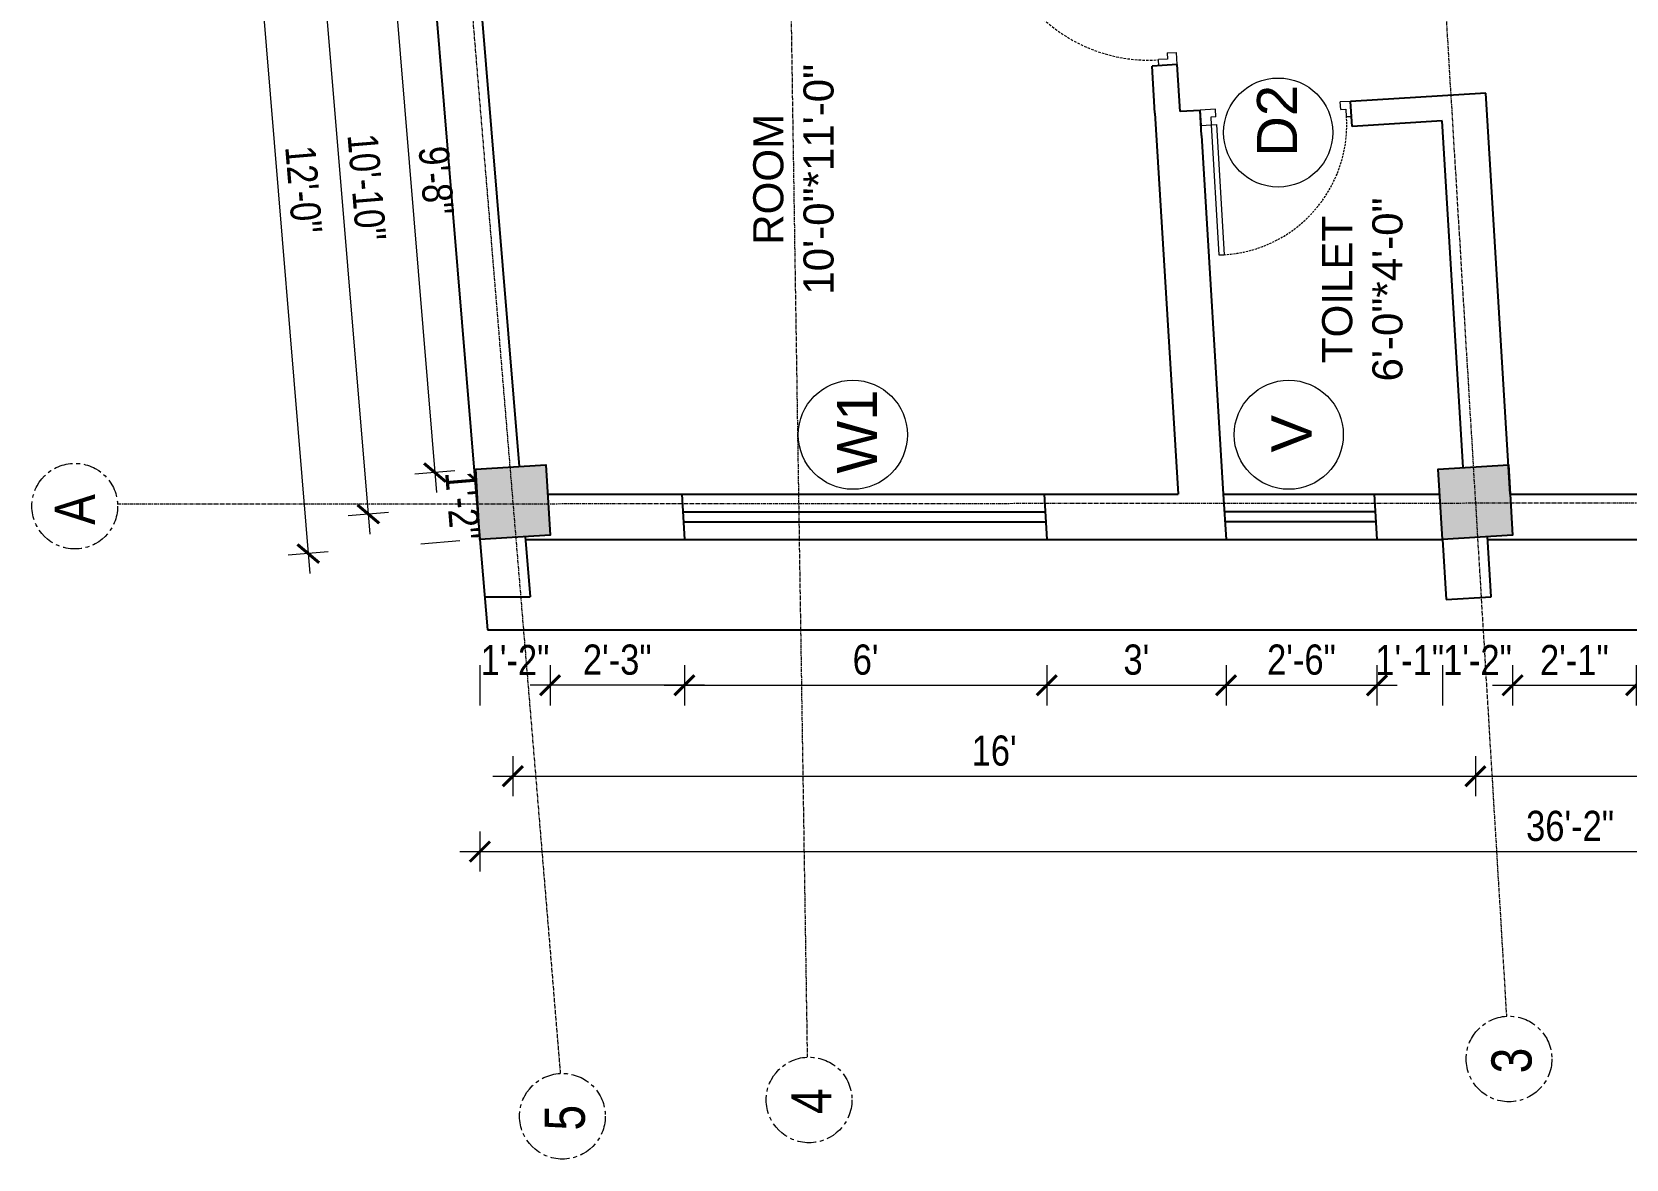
# Model space of a CAD drawing. Header units: inches. Extents: x -10117506 to -5032697, y -6529230 to -3254494.
# Drawn here: x -5033370.8 to -5033053.4, y -3257548.8 to -3257324.3 of the extents above; entities that cross this region are included whole.
import ezdxf

# ---------------------------------------------------------------- set-up
doc = ezdxf.new("R2010")
doc.units = ezdxf.units.IN
doc.header["$LTSCALE"] = 2
doc.header["$MEASUREMENT"] = 0
doc.header["$PDMODE"] = 34
doc.linetypes.add('CENTER', pattern=[2, 1.25, -0.25, 0.25, -0.25])
doc.linetypes.add('HIDDEN', pattern=[0.375, 0.25, -0.125])
doc.layers.get('0').update_dxf_attribs({"linetype": 'CONTINUOUS'})
doc.layers.get('DEFPOINTS').update_dxf_attribs({"color": 141, "linetype": 'CONTINUOUS'})
for name, color, linetype, lineweight in [('Annotate-Lite.w', 177, 'CONTINUOUS', 9), ('Annotations-Bold.w', 177, 'CONTINUOUS', 13), ('DIM 1-100', 4, 'CONTINUOUS', 13), ('Door-Window.w', 4, 'CONTINUOUS', 15), ('TEXT', 181, 'CONTINUOUS', 25)]:
    doc.layers.add(name, color=color, linetype=linetype, lineweight=lineweight)
doc.styles.add('ARAIL', font='ARIALN.TTF')
doc.styles.add('arial.', font='arial.ttf')
doc.styles.add('gaurav', font='arial.ttf')
doc.styles.get("Standard").update_dxf_attribs({"font": 'ARIALN.TTF'})
doc.dimstyles.new('1 by 96', dxfattribs={"dimtxt": 6, "dimasz": 4, "dimexe": 4, "dimexo": 4, "dimgap": 2, "dimtad": 1, "dimdec": 0, "dimzin": 0, "dimdsep": 46, "dimlunit": 4, "dimtxsty": 'Standard', "dimblk": 'ARCHTICK', "dimcen": 0, "dimdle": 4, "dimadec": 0, "dimazin": 0, "dimtfac": 1, "dimtdec": 0, "dimtix": 1, "dimtofl": 0, "dimtmove": 1, "dimatfit": 3, "dimldrblk": 'ARCHTICK', "dimfxl": 4, "dimfxlon": 1, "dimtolj": 1, "dimtzin": 0, "dimlwd": -1, "dimlwe": -1, "dimarcsym": 0})

# ---------------------------------------------------------------- blocks, each defined once
blk = doc.blocks.new('3-0')
at = {"ltscale": 3}
for p, q in [((11063.05, 10097.68), (11065.97, 10099.9)), ((11065.25, 10097.81), (11066.71, 10098.92)), ((11065.97, 10099.9), (11066.71, 10098.92)), ((11063.05, 10097.68), (11064.53, 10095.73)), ((11065.99, 10096.84), (11064.53, 10095.73)), ((11065.99, 10096.84), (11065.25, 10097.81)), ((11085.5, 10074.13), (11110.32, 10092.96)), ((11086.24, 10073.15), (11111.05, 10091.97)), ((11111.05, 10091.97), (11110.32, 10092.96)), ((11084.04, 10073.02), (11082.57, 10071.91)), ((11084.04, 10073.02), (11084.78, 10072.04)), ((11084.78, 10072.04), (11086.24, 10073.15)), ((11086.24, 10073.15), (11085.5, 10074.13)), ((11087.72, 10071.2), (11086.24, 10073.15)), ((11082.57, 10071.91), (11084.79, 10068.98)), ((11084.79, 10068.98), (11087.72, 10071.2))]:
    blk.add_line(p, q, dxfattribs=at)
at = {"layer": 'Door-Window.w', "color": 9, "linetype": 'HIDDEN', "lineweight": 18}
blk.add_arc((11085.5, 10074.13), 31.16, 37.1906, 127.1465, dxfattribs=at)
blk = doc.blocks.new('_ArchTick')
at = {"color": 0, "linetype": 'ByBlock', "const_width": 0.15}
blk.add_lwpolyline([(-0.5, -0.5), (0.5, 0.5)], dxfattribs=at)
blk = doc.blocks.new('*D1404')
at = {"layer": 'DEFPOINTS', "color": 0, "ltscale": 0.5, "transparency": 16777216}
for p in [(-5033285.78, -3257288.59), (-5033314.56, -3257290.98), (-5033275.02, -3257418)]:
    blk.add_point(p, dxfattribs=at)
at = {"layer": 'DIM 1-100', "color": 0, "ltscale": 0.5, "transparency": 16777216}
for p, q in [((-5033303.47, -3257424.38), (-5033314.89, -3257287)), ((-5033310.57, -3257290.65), (-5033318.54, -3257291.32)), ((-5033299.81, -3257420.06), (-5033307.79, -3257420.72))]:
    blk.add_line(p, q, dxfattribs=at)
at = {"layer": 'DIM 1-100', "color": 0, "ltscale": 0.5, "transparency": 16777216, "xscale": 4, "yscale": 4, "zscale": 4}
for p, rotation in [((-5033314.56, -3257290.98), 94.75152698465546), ((-5033303.8, -3257420.39), 274.7515269846554)]:
    blk.add_blockref('_ArchTick', p, dxfattribs=dict(at, rotation=rotation))
at = {"layer": 'DIM 1-100', "color": 0, "ltscale": 0.5, "transparency": 16777216, "insert": (-5033304.13, -3257355.27), "char_height": 6, "attachment_point": 5, "rotation": 274.7515}
blk.add_mtext('\\A1;10\'-10"', dxfattribs=at)
blk = doc.blocks.new('*D1406')
at = {"layer": 'DEFPOINTS', "color": 0, "ltscale": 0.5, "transparency": 16777216}
for p in [(-5033292.34, -3257296), (-5033290.55, -3257412.11), (-5033282.43, -3257411.44)]:
    blk.add_point(p, dxfattribs=at)
at = {"layer": 'DIM 1-100', "color": 0, "ltscale": 0.5, "transparency": 16777216}
for p, q in [((-5033300.48, -3257292.66), (-5033290.22, -3257416.1)), ((-5033296.33, -3257296.33), (-5033304.13, -3257296.98)), ((-5033286.57, -3257411.78), (-5033294.54, -3257412.44))]:
    blk.add_line(p, q, dxfattribs=at)
at = {"layer": 'DIM 1-100', "color": 0, "ltscale": 0.5, "transparency": 16777216, "xscale": 4, "yscale": 4, "zscale": 4}
for p, rotation in [((-5033300.15, -3257296.65), 94.7515270032343), ((-5033290.55, -3257412.11), 274.7515270032343)]:
    blk.add_blockref('_ArchTick', p, dxfattribs=dict(at, rotation=rotation))
at = {"layer": 'DIM 1-100', "color": 0, "ltscale": 0.5, "transparency": 16777216, "insert": (-5033290.3, -3257353.96), "char_height": 6, "attachment_point": 5, "rotation": 274.7515}
blk.add_mtext('\\A1;9\'-8"', dxfattribs=at)
blk = doc.blocks.new('*D1407')
at = {"layer": 'DEFPOINTS', "color": 0, "ltscale": 0.5, "transparency": 16777216}
for p in [(-5033282.43, -3257411.44), (-5033281.59, -3257425.41), (-5033289.39, -3257426.06)]:
    blk.add_point(p, dxfattribs=at)
at = {"layer": 'DIM 1-100', "color": 0, "ltscale": 0.5, "transparency": 16777216}
for p, q in [((-5033286.57, -3257411.78), (-5033294.54, -3257412.44)), ((-5033285.57, -3257425.74), (-5033293.38, -3257426.39))]:
    blk.add_line(p, q, dxfattribs=at)
at = {"layer": 'DIM 1-100', "color": 0, "ltscale": 0.5, "transparency": 16777216, "insert": (-5033284.98, -3257418.67), "char_height": 6, "attachment_point": 5, "rotation": 274.7515}
blk.add_mtext('\\A1;1\'-2"', dxfattribs=at)
blk = doc.blocks.new('*D1408')
at = {"layer": 'DEFPOINTS', "color": 0, "ltscale": 0.5, "transparency": 16777216}
for p in [(-5033293.57, -3257281.24), (-5033281.59, -3257425.41), (-5033315.76, -3257428.25)]:
    blk.add_point(p, dxfattribs=at)
at = {"layer": 'DIM 1-100', "color": 0, "ltscale": 0.5, "transparency": 16777216}
for p, q in [((-5033328.07, -3257280.09), (-5033315.42, -3257432.24)), ((-5033323.75, -3257283.75), (-5033331.73, -3257284.41)), ((-5033311.77, -3257427.92), (-5033319.74, -3257428.58))]:
    blk.add_line(p, q, dxfattribs=at)
at = {"layer": 'DIM 1-100', "color": 0, "ltscale": 0.5, "transparency": 16777216, "xscale": 4, "yscale": 4, "zscale": 4}
for p, rotation in [((-5033327.74, -3257284.08), 94.75152698489651), ((-5033315.76, -3257428.25), 274.7515269848965)]:
    blk.add_blockref('_ArchTick', p, dxfattribs=dict(at, rotation=rotation))
at = {"layer": 'DIM 1-100', "color": 0, "ltscale": 0.5, "transparency": 16777216, "insert": (-5033316.7, -3257355.74), "char_height": 6, "attachment_point": 5, "rotation": 274.7515}
blk.add_mtext('\\A1;12\'-0"', dxfattribs=at)
blk = doc.blocks.new('*D1436')
at = {"layer": 'DEFPOINTS', "color": 0, "ltscale": 0.5, "transparency": 16777216}
for p in [(-5033240.88, -3257425.41), (-5033168.75, -3257425.41), (-5033168.75, -3257454.47)]:
    blk.add_point(p, dxfattribs=at)
at = {"layer": 'DIM 1-100', "color": 0, "ltscale": 0.5, "transparency": 16777216}
for p, q in [((-5033240.88, -3257450.47), (-5033240.88, -3257458.47)), ((-5033168.75, -3257450.47), (-5033168.75, -3257458.47)), ((-5033244.88, -3257454.47), (-5033164.75, -3257454.47))]:
    blk.add_line(p, q, dxfattribs=at)
at = {"layer": 'DIM 1-100', "color": 0, "ltscale": 0.5, "transparency": 16777216, "xscale": 4, "yscale": 4, "zscale": 4, "rotation": 180}
blk.add_blockref('_ArchTick', (-5033240.88, -3257454.47), dxfattribs=at)
at = {"layer": 'DIM 1-100', "color": 0, "ltscale": 0.5, "transparency": 16777216, "xscale": 4, "yscale": 4, "zscale": 4}
blk.add_blockref('_ArchTick', (-5033168.75, -3257454.47), dxfattribs=at)
at = {"layer": 'DIM 1-100', "color": 0, "ltscale": 0.5, "transparency": 16777216, "insert": (-5033204.81, -3257449.4), "char_height": 6, "attachment_point": 5}
blk.add_mtext("\\A1;6'", dxfattribs=at)
blk = doc.blocks.new('*D1437')
at = {"layer": 'DEFPOINTS', "color": 0, "ltscale": 0.5, "transparency": 16777216}
for p in [(-5033168.75, -3257425.41), (-5033133.05, -3257425.41), (-5033133.05, -3257454.47)]:
    blk.add_point(p, dxfattribs=at)
at = {"layer": 'DIM 1-100', "color": 0, "ltscale": 0.5, "transparency": 16777216}
for p, q in [((-5033168.75, -3257450.47), (-5033168.75, -3257458.47)), ((-5033133.05, -3257450.47), (-5033133.05, -3257458.47)), ((-5033172.75, -3257454.47), (-5033129.05, -3257454.47))]:
    blk.add_line(p, q, dxfattribs=at)
at = {"layer": 'DIM 1-100', "color": 0, "ltscale": 0.5, "transparency": 16777216, "xscale": 4, "yscale": 4, "zscale": 4, "rotation": 180}
blk.add_blockref('_ArchTick', (-5033168.75, -3257454.47), dxfattribs=at)
at = {"layer": 'DIM 1-100', "color": 0, "ltscale": 0.5, "transparency": 16777216, "xscale": 4, "yscale": 4, "zscale": 4}
blk.add_blockref('_ArchTick', (-5033133.05, -3257454.47), dxfattribs=at)
at = {"layer": 'DIM 1-100', "color": 0, "ltscale": 0.5, "transparency": 16777216, "insert": (-5033150.9, -3257449.4), "char_height": 6, "attachment_point": 5}
blk.add_mtext("\\A1;3'", dxfattribs=at)
blk = doc.blocks.new('*D1438')
at = {"layer": 'DEFPOINTS', "color": 0, "ltscale": 0.5, "transparency": 16777216}
for p in [(-5033133.05, -3257425.41), (-5033103, -3257425.41), (-5033103, -3257454.47)]:
    blk.add_point(p, dxfattribs=at)
at = {"layer": 'DIM 1-100', "color": 0, "ltscale": 0.5, "transparency": 16777216}
for p, q in [((-5033133.05, -3257450.47), (-5033133.05, -3257458.47)), ((-5033103, -3257450.47), (-5033103, -3257458.47)), ((-5033137.05, -3257454.47), (-5033099, -3257454.47))]:
    blk.add_line(p, q, dxfattribs=at)
at = {"layer": 'DIM 1-100', "color": 0, "ltscale": 0.5, "transparency": 16777216, "xscale": 4, "yscale": 4, "zscale": 4, "rotation": 180}
blk.add_blockref('_ArchTick', (-5033133.05, -3257454.47), dxfattribs=at)
at = {"layer": 'DIM 1-100', "color": 0, "ltscale": 0.5, "transparency": 16777216, "xscale": 4, "yscale": 4, "zscale": 4}
blk.add_blockref('_ArchTick', (-5033103, -3257454.47), dxfattribs=at)
at = {"layer": 'DIM 1-100', "color": 0, "ltscale": 0.5, "transparency": 16777216, "insert": (-5033118.03, -3257449.4), "char_height": 6, "attachment_point": 5}
blk.add_mtext('\\A1;2\'-6"', dxfattribs=at)
blk = doc.blocks.new('*D1439')
at = {"layer": 'DEFPOINTS', "color": 0, "ltscale": 0.5, "transparency": 16777216}
for p in [(-5033103, -3257425.41), (-5033089.97, -3257425.41), (-5033089.97, -3257454.47)]:
    blk.add_point(p, dxfattribs=at)
at = {"layer": 'DIM 1-100', "color": 0, "ltscale": 0.5, "transparency": 16777216}
for p, q in [((-5033103, -3257450.47), (-5033103, -3257458.47)), ((-5033089.97, -3257450.47), (-5033089.97, -3257458.47))]:
    blk.add_line(p, q, dxfattribs=at)
at = {"layer": 'DIM 1-100', "color": 0, "ltscale": 0.5, "transparency": 16777216, "insert": (-5033096.49, -3257449.45), "char_height": 6, "attachment_point": 5}
blk.add_mtext('\\A1;1\'-1"', dxfattribs=at)
blk = doc.blocks.new('*D1440')
at = {"layer": 'DEFPOINTS', "color": 0, "ltscale": 0.5, "transparency": 16777216}
for p in [(-5033089.97, -3257425.41), (-5033076, -3257424.57), (-5033076, -3257454.47)]:
    blk.add_point(p, dxfattribs=at)
at = {"layer": 'DIM 1-100', "color": 0, "ltscale": 0.5, "transparency": 16777216}
for p, q in [((-5033089.97, -3257450.47), (-5033089.97, -3257458.47)), ((-5033076, -3257450.47), (-5033076, -3257458.47))]:
    blk.add_line(p, q, dxfattribs=at)
at = {"layer": 'DIM 1-100', "color": 0, "ltscale": 0.5, "transparency": 16777216, "insert": (-5033082.99, -3257449.45), "char_height": 6, "attachment_point": 5}
blk.add_mtext('\\A1;1\'-2"', dxfattribs=at)
blk = doc.blocks.new('*D1441')
at = {"layer": 'DEFPOINTS', "color": 0, "ltscale": 0.5, "transparency": 16777216}
for p in [(-5033076, -3257424.57), (-5033051.4, -3257425.41), (-5033051.4, -3257454.47)]:
    blk.add_point(p, dxfattribs=at)
at = {"layer": 'DIM 1-100', "color": 0, "ltscale": 0.5, "transparency": 16777216}
for p, q in [((-5033076, -3257450.47), (-5033076, -3257458.47)), ((-5033051.4, -3257450.47), (-5033051.4, -3257458.47)), ((-5033080, -3257454.47), (-5033047.4, -3257454.47))]:
    blk.add_line(p, q, dxfattribs=at)
at = {"layer": 'DIM 1-100', "color": 0, "ltscale": 0.5, "transparency": 16777216, "xscale": 4, "yscale": 4, "zscale": 4, "rotation": 180}
blk.add_blockref('_ArchTick', (-5033076, -3257454.47), dxfattribs=at)
at = {"layer": 'DIM 1-100', "color": 0, "ltscale": 0.5, "transparency": 16777216, "xscale": 4, "yscale": 4, "zscale": 4}
blk.add_blockref('_ArchTick', (-5033051.4, -3257454.47), dxfattribs=at)
at = {"layer": 'DIM 1-100', "color": 0, "ltscale": 0.5, "transparency": 16777216, "insert": (-5033063.7, -3257449.45), "char_height": 6, "attachment_point": 5}
blk.add_mtext('\\A1;2\'-1"', dxfattribs=at)
blk = doc.blocks.new('*D1442')
at = {"layer": 'DEFPOINTS', "color": 0, "ltscale": 0.5, "transparency": 16777216}
for p in [(-5033051.4, -3257425.41), (-5032979.27, -3257425.41), (-5032979.27, -3257454.47)]:
    blk.add_point(p, dxfattribs=at)
at = {"layer": 'DIM 1-100', "color": 0, "ltscale": 0.5, "transparency": 16777216}
for p, q in [((-5033051.4, -3257450.47), (-5033051.4, -3257458.47)), ((-5032979.27, -3257450.47), (-5032979.27, -3257458.47)), ((-5033055.4, -3257454.47), (-5032975.27, -3257454.47))]:
    blk.add_line(p, q, dxfattribs=at)
at = {"layer": 'DIM 1-100', "color": 0, "ltscale": 0.5, "transparency": 16777216, "xscale": 4, "yscale": 4, "zscale": 4, "rotation": 180}
blk.add_blockref('_ArchTick', (-5033051.4, -3257454.47), dxfattribs=at)
at = {"layer": 'DIM 1-100', "color": 0, "ltscale": 0.5, "transparency": 16777216, "xscale": 4, "yscale": 4, "zscale": 4}
blk.add_blockref('_ArchTick', (-5032979.27, -3257454.47), dxfattribs=at)
at = {"layer": 'DIM 1-100', "color": 0, "ltscale": 0.5, "transparency": 16777216, "insert": (-5033015.34, -3257449.4), "char_height": 6, "attachment_point": 5}
blk.add_mtext("\\A1;6'", dxfattribs=at)
blk = doc.blocks.new('*D1447')
at = {"layer": 'DEFPOINTS', "color": 0, "ltscale": 0.5, "transparency": 16777216}
for p in [(-5033267.61, -3257424.57), (-5033240.88, -3257425.41), (-5033267.61, -3257454.47)]:
    blk.add_point(p, dxfattribs=at)
at = {"layer": 'DIM 1-100', "color": 0, "ltscale": 0.5, "transparency": 16777216}
for p, q in [((-5033267.61, -3257450.47), (-5033267.61, -3257458.47)), ((-5033240.88, -3257450.47), (-5033240.88, -3257458.47)), ((-5033236.88, -3257454.47), (-5033271.61, -3257454.47))]:
    blk.add_line(p, q, dxfattribs=at)
at = {"layer": 'DIM 1-100', "color": 0, "ltscale": 0.5, "transparency": 16777216, "xscale": 4, "yscale": 4, "zscale": 4, "rotation": 180}
blk.add_blockref('_ArchTick', (-5033267.61, -3257454.47), dxfattribs=at)
at = {"layer": 'DIM 1-100', "color": 0, "ltscale": 0.5, "transparency": 16777216, "xscale": 4, "yscale": 4, "zscale": 4}
blk.add_blockref('_ArchTick', (-5033240.88, -3257454.47), dxfattribs=at)
at = {"layer": 'DIM 1-100', "color": 0, "ltscale": 0.5, "transparency": 16777216, "insert": (-5033254.25, -3257449.4), "char_height": 6, "attachment_point": 5}
blk.add_mtext('\\A1;2\'-3"', dxfattribs=at)
blk = doc.blocks.new('*D1448')
at = {"layer": 'DEFPOINTS', "color": 0, "ltscale": 0.5, "transparency": 16777216}
for p in [(-5033281.59, -3257425.41), (-5033267.61, -3257424.57), (-5033281.59, -3257454.47)]:
    blk.add_point(p, dxfattribs=at)
at = {"layer": 'DIM 1-100', "color": 0, "ltscale": 0.5, "transparency": 16777216}
for p, q in [((-5033281.59, -3257450.47), (-5033281.59, -3257458.47)), ((-5033267.61, -3257450.47), (-5033267.61, -3257458.47))]:
    blk.add_line(p, q, dxfattribs=at)
at = {"layer": 'DIM 1-100', "color": 0, "ltscale": 0.5, "transparency": 16777216, "insert": (-5033274.6, -3257449.45), "char_height": 6, "attachment_point": 5}
blk.add_mtext('\\A1;1\'-2"', dxfattribs=at)
blk = doc.blocks.new('*D1449')
at = {"layer": 'DEFPOINTS', "color": 0, "ltscale": 0.5, "transparency": 16777216}
for p in [(-5033275.02, -3257418), (-5033083.41, -3257418), (-5033083.41, -3257472.58)]:
    blk.add_point(p, dxfattribs=at)
at = {"layer": 'DIM 1-100', "color": 0, "ltscale": 0.5, "transparency": 16777216}
for p, q in [((-5033275.02, -3257468.58), (-5033275.02, -3257476.58)), ((-5033083.41, -3257468.58), (-5033083.41, -3257476.58)), ((-5033279.02, -3257472.58), (-5033079.41, -3257472.58))]:
    blk.add_line(p, q, dxfattribs=at)
at = {"layer": 'DIM 1-100', "color": 0, "ltscale": 0.5, "transparency": 16777216, "xscale": 4, "yscale": 4, "zscale": 4, "rotation": 180}
blk.add_blockref('_ArchTick', (-5033275.02, -3257472.58), dxfattribs=at)
at = {"layer": 'DIM 1-100', "color": 0, "ltscale": 0.5, "transparency": 16777216, "xscale": 4, "yscale": 4, "zscale": 4}
blk.add_blockref('_ArchTick', (-5033083.41, -3257472.58), dxfattribs=at)
at = {"layer": 'DIM 1-100', "color": 0, "ltscale": 0.5, "transparency": 16777216, "insert": (-5033179.22, -3257467.52), "char_height": 6, "attachment_point": 5}
blk.add_mtext("\\A1;16'", dxfattribs=at)
blk = doc.blocks.new('*D1450')
at = {"layer": 'DEFPOINTS', "color": 0, "ltscale": 0.5, "transparency": 16777216}
for p in [(-5033083.41, -3257418), (-5032948.16, -3257418.07), (-5032948.16, -3257472.58)]:
    blk.add_point(p, dxfattribs=at)
at = {"layer": 'DIM 1-100', "color": 0, "ltscale": 0.5, "transparency": 16777216}
for p, q in [((-5033083.41, -3257468.58), (-5033083.41, -3257476.58)), ((-5032948.16, -3257468.58), (-5032948.16, -3257476.58)), ((-5033087.41, -3257472.58), (-5032944.16, -3257472.58))]:
    blk.add_line(p, q, dxfattribs=at)
at = {"layer": 'DIM 1-100', "color": 0, "ltscale": 0.5, "transparency": 16777216, "xscale": 4, "yscale": 4, "zscale": 4, "rotation": 180}
blk.add_blockref('_ArchTick', (-5033083.41, -3257472.58), dxfattribs=at)
at = {"layer": 'DIM 1-100', "color": 0, "ltscale": 0.5, "transparency": 16777216, "xscale": 4, "yscale": 4, "zscale": 4}
blk.add_blockref('_ArchTick', (-5032948.16, -3257472.58), dxfattribs=at)
at = {"layer": 'DIM 1-100', "color": 0, "ltscale": 0.5, "transparency": 16777216, "insert": (-5033015.78, -3257467.52), "char_height": 6, "attachment_point": 5}
blk.add_mtext('\\A1;11\'-3"', dxfattribs=at)
blk = doc.blocks.new('*D1452')
at = {"layer": 'DEFPOINTS', "color": 0, "ltscale": 0.5, "transparency": 16777216}
for p in [(-5033281.59, -3257425.41), (-5032847.53, -3257425.41), (-5032847.53, -3257487.59)]:
    blk.add_point(p, dxfattribs=at)
at = {"layer": 'DIM 1-100', "color": 0, "ltscale": 0.5, "transparency": 16777216}
for p, q in [((-5033281.59, -3257483.59), (-5033281.59, -3257491.59)), ((-5032847.53, -3257483.59), (-5032847.53, -3257491.59)), ((-5033285.59, -3257487.59), (-5032843.53, -3257487.59))]:
    blk.add_line(p, q, dxfattribs=at)
at = {"layer": 'DIM 1-100', "color": 0, "ltscale": 0.5, "transparency": 16777216, "xscale": 4, "yscale": 4, "zscale": 4, "rotation": 180}
blk.add_blockref('_ArchTick', (-5033281.59, -3257487.59), dxfattribs=at)
at = {"layer": 'DIM 1-100', "color": 0, "ltscale": 0.5, "transparency": 16777216, "xscale": 4, "yscale": 4, "zscale": 4}
blk.add_blockref('_ArchTick', (-5032847.53, -3257487.59), dxfattribs=at)
at = {"layer": 'DIM 1-100', "color": 0, "ltscale": 0.5, "transparency": 16777216, "insert": (-5033064.56, -3257482.52), "char_height": 6, "attachment_point": 5}
blk.add_mtext('\\A1;36\'-2"', dxfattribs=at)

msp = doc.modelspace()

# ---------------------------------------------------------------- hatches: boundary and pattern name
at = {"ltscale": 0.5}
for points in [[(-5033282.43, -3257411.44), (-5033281.59, -3257425.41), (-5033267.61, -3257424.57), (-5033268.46, -3257410.59)], [(-5033090.82, -3257411.44), (-5033089.97, -3257425.41), (-5033076, -3257424.57), (-5033076.84, -3257410.59)]]:
    msp.add_hatch(color=1, dxfattribs=at).paths.add_polyline_path(points)

# ---------------------------------------------------------------- linework, layer by layer
for p, q in [((-5033293.57, -3257281.24), (-5033281.59, -3257425.41)), ((-5033283.36, -3257295.46), (-5033273.76, -3257410.91)), ((-5033142.77, -3257330.86), (-5033147.76, -3257331.16)), ((-5033147.2, -3257340.54), (-5033147.76, -3257331.16)), ((-5033142.21, -3257340.23), (-5033142.77, -3257330.86)), ((-5033081.32, -3257336.56), (-5033108.27, -3257338.18)), ((-5033076.49, -3257416.41), (-5033081.32, -3257336.56)), ((-5033138.21, -3257339.99), (-5033142.21, -3257340.23)), ((-5033137.91, -3257344.98), (-5033138.21, -3257339.99)), ((-5033107.97, -3257343.17), (-5033108.27, -3257338.18)), ((-5033147.2, -3257340.54), (-5033142.61, -3257416.41)), ((-5033090, -3257342.09), (-5033107.97, -3257343.17)), ((-5033085.83, -3257411.13), (-5033090, -3257342.09)), ((-5033137.91, -3257344.98), (-5033133.6, -3257416.41)), ((-5033268.1, -3257416.41), (-5033142.61, -3257416.41)), ((-5033241.42, -3257416.41), (-5033240.88, -3257425.41)), ((-5033169.29, -3257416.41), (-5033168.75, -3257425.41)), ((-5033133.6, -3257416.41), (-5033090.52, -3257416.41)), ((-5033133.6, -3257416.41), (-5033133.05, -3257425.41)), ((-5033103.54, -3257416.41), (-5033103, -3257425.41)), ((-5033076.49, -3257416.41), (-5032955.27, -3257416.41)), ((-5033241.21, -3257419.91), (-5033169.08, -3257419.91)), ((-5033241.09, -3257421.91), (-5033168.96, -3257421.91)), ((-5033103.33, -3257419.91), (-5033133.38, -3257419.91)), ((-5033103.21, -3257421.91), (-5033133.26, -3257421.91)), ((-5033281.59, -3257425.41), (-5033280.09, -3257443.41)), ((-5033272.6, -3257424.87), (-5033271.61, -3257436.83)), ((-5033272.55, -3257425.41), (-5033089.97, -3257425.41)), ((-5033089.97, -3257425.41), (-5033089.25, -3257437.39)), ((-5033080.27, -3257436.85), (-5033080.99, -3257424.87)), ((-5033080.96, -3257425.41), (-5032847.53, -3257425.41)), ((-5033280.64, -3257436.83), (-5033271.61, -3257436.83)), ((-5033089.25, -3257437.39), (-5033080.27, -3257436.85)), ((-5033280.09, -3257443.41), (-5032828.41, -3257443.41))]:
    msp.add_line(p, q, dxfattribs=at)
for points in [[(-5033281.59, -3257425.41), (-5033282.43, -3257411.44), (-5033268.46, -3257410.59), (-5033267.61, -3257424.57)], [(-5033089.97, -3257425.41), (-5033090.82, -3257411.44), (-5033076.84, -3257410.59), (-5033076, -3257424.57)]]:
    msp.add_lwpolyline(points, close=True, dxfattribs=at)
at = {"layer": 'Annotate-Lite.w', "ltscale": 0.005}
for centre in [(-5033122.67, -3257344.39), (-5033207.34, -3257404.58), (-5033120.56, -3257404.58)]:
    msp.add_circle(centre, 10.86, dxfattribs=at)
at = {"layer": 'Annotations-Bold.w', "linetype": 'CENTER', "ltscale": 0.3}
for p, q in [((-5033102.79, -3257097.11), (-5033077.22, -3257520.38)), ((-5033223, -3257104.38), (-5033216.43, -3257528.53)), ((-5033300.69, -3257108.97), (-5033265.59, -3257531.79)), ((-5033353.73, -3257418.37), (-5032770.66, -3257417.94))]:
    msp.add_line(p, q, dxfattribs=at)
at = {"layer": 'Annotations-Bold.w', "linetype": 'CENTER', "ltscale": 1.5}
for centre in [(-5033362.25, -3257418.8), (-5033076.71, -3257528.9), (-5033216.06, -3257537.06), (-5033265.16, -3257540.31)]:
    msp.add_circle(centre, 8.53, dxfattribs=at)

# ---------------------------------------------------------------- block references
at = {"layer": 'Door-Window.w', "linetype": 'ByBlock'}
for p, xscale, yscale, zscale, rotation in [((-5018337.98, -3255077.45), 0.999791003999291, 0.9997910037636757, 0.9997910039624013, 146.2665392409472), ((-5034969.67, -3244998.35), 0.8331589851548311, 0.8331589852459729, 0.8331589850765497, 236.1901973394379)]:
    msp.add_blockref('3-0', p, dxfattribs=dict(at, xscale=xscale, yscale=yscale, zscale=zscale, rotation=rotation))

# ---------------------------------------------------------------- texts
at = {"layer": 'Annotate-Lite.w', "ltscale": 0.005, "char_height": 8, "attachment_point": 1, "rotation": 90, "style": 'gaurav'}
for s, insert in [('D2', (-5033126.89, -3257349.2)), ('W1', (-5033210.53, -3257412.33)), ('V', (-5033124, -3257408.1))]:
    msp.add_mtext_dynamic_manual_height_columns(s, width=8, gutter_width=100, heights=[0], dxfattribs=dict(at, insert=insert))
at = {"layer": 'Annotations-Bold.w', "linetype": 'CENTER', "ltscale": 1.5, "char_height": 8, "attachment_point": 1, "rotation": 90, "style": 'ARAIL'}
for s, insert in [('A', (-5033366.22, -3257422.52)), ('3', (-5033080.22, -3257531.76)), ('4', (-5033219.62, -3257539.86)), ('5', (-5033268.7, -3257543.14))]:
    msp.add_mtext_dynamic_manual_height_columns(s, width=6.5393, gutter_width=100, heights=[0], dxfattribs=dict(at, insert=insert))
at = {"layer": 'TEXT', "lineweight": -2, "char_height": 6, "attachment_point": 5, "rotation": 90, "style": 'arial.'}
for s, insert in [('ROOM\\P10\'-0"*11\'-0"', (-5033219.14, -3257353.71)), ('TOILET\\P6\'-0"*4\'-0"', (-5033105.88, -3257375.65))]:
    msp.add_mtext_dynamic_manual_height_columns(s, width=45.7314, gutter_width=30, heights=[0], dxfattribs=dict(at, insert=insert))

# ---------------------------------------------------------------- dimensions: what is measured, and where the dimension line sits
at = {"layer": 'DIM 1-100', "ltscale": 0.5}
dim = msp.add_aligned_dim(p1=(-5033293.57, -3257281.24), p2=(-5033281.59, -3257425.41), distance=-34.29, text='12\'-0"', dimstyle='1 by 96', dxfattribs=at)
dim.commit()
dim.dimension.update_dxf_attribs({"geometry": '*D1408', "text_midpoint": (-5033316.7, -3257355.74)})
for p1, p2, distance, picture, middle in [((-5033275.02, -3257418), (-5033285.78, -3257288.59), 28.88, '*D1404', (-5033304.13, -3257355.27)), ((-5033275.02, -3257418), (-5033083.41, -3257418), -54.58, '*D1449', (-5033179.22, -3257467.52)), ((-5033281.59, -3257425.41), (-5032847.53, -3257425.41), -62.18, '*D1452', (-5033064.56, -3257482.52))]:
    dim = msp.add_aligned_dim(p1=p1, p2=p2, distance=distance, dimstyle='1 by 96', dxfattribs=at)
    dim.commit()
    dim.dimension.update_dxf_attribs({"geometry": picture, "text_midpoint": middle})
for base, p1, p2, angle, picture, middle in [((-5033290.55, -3257412.11), (-5033292.34, -3257296), (-5033282.43, -3257411.44), 274.7515, '*D1406', (-5033290.3, -3257353.96)), ((-5033289.39, -3257426.06), (-5033282.43, -3257411.44), (-5033281.59, -3257425.41), 274.7515, '*D1407', (-5033284.98, -3257418.67)), ((-5032948.16, -3257472.58), (-5033083.41, -3257418), (-5032948.16, -3257418.07), 180, '*D1450', (-5033015.78, -3257467.52)), ((-5033281.59, -3257454.47), (-5033267.61, -3257424.57), (-5033281.59, -3257425.41), 180, '*D1448', (-5033274.6, -3257449.45)), ((-5033267.61, -3257454.47), (-5033240.88, -3257425.41), (-5033267.61, -3257424.57), 180, '*D1447', (-5033254.25, -3257449.4)), ((-5033168.75, -3257454.47), (-5033240.88, -3257425.41), (-5033168.75, -3257425.41), 180, '*D1436', (-5033204.81, -3257449.4)), ((-5033133.05, -3257454.47), (-5033168.75, -3257425.41), (-5033133.05, -3257425.41), 180, '*D1437', (-5033150.9, -3257449.4)), ((-5033103, -3257454.47), (-5033133.05, -3257425.41), (-5033103, -3257425.41), 180, '*D1438', (-5033118.03, -3257449.4)), ((-5033089.97, -3257454.47), (-5033103, -3257425.41), (-5033089.97, -3257425.41), 180, '*D1439', (-5033096.49, -3257449.45)), ((-5033076, -3257454.47), (-5033089.97, -3257425.41), (-5033076, -3257424.57), 180, '*D1440', (-5033082.99, -3257449.45)), ((-5033051.4, -3257454.47), (-5033076, -3257424.57), (-5033051.4, -3257425.41), 180, '*D1441', (-5033063.7, -3257449.45)), ((-5032979.27, -3257454.47), (-5033051.4, -3257425.41), (-5032979.27, -3257425.41), 180, '*D1442', (-5033015.34, -3257449.4))]:
    dim = msp.add_linear_dim(base=base, p1=p1, p2=p2, angle=angle, dimstyle='1 by 96', dxfattribs=at)
    dim.commit()
    dim.dimension.update_dxf_attribs({"geometry": picture, "text_midpoint": middle})

doc.saveas('drawing.dxf')
